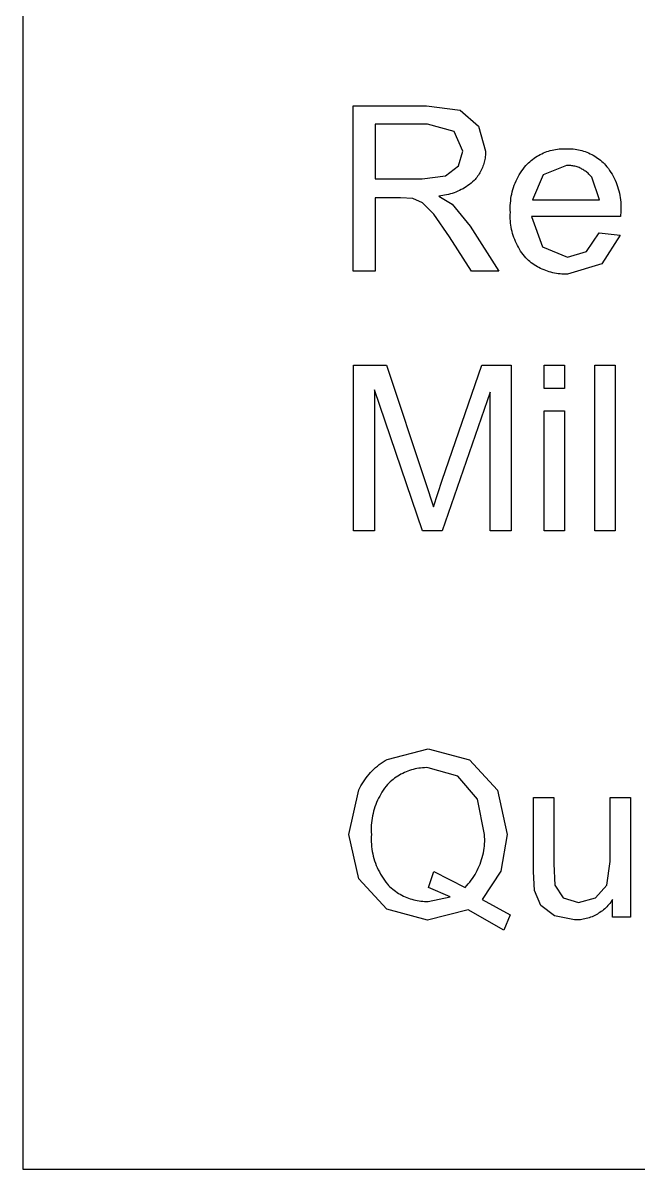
# Model space of a CAD drawing. Header units: inches. Extents: x 0 to 97, y -45 to 96.
# Drawn here: x 0.56 to 7.99, y -44.77 to -30.93 of the extents above; entities that cross this region are included whole.
import ezdxf

# ---------------------------------------------------------------- set-up
doc = ezdxf.new("R2010")
doc.units = ezdxf.units.IN
doc.header["$MEASUREMENT"] = 0
doc.layers.add('Information', color=7, linetype='Continuous', true_color=0x000000)

msp = doc.modelspace()

# ---------------------------------------------------------------- linework, layer by layer
at = {"layer": 'Information'}
for p, q in [((0.557, -16.933), (0.557, -44.772)), ((4.548, -33.927), (4.548, -31.928)), ((4.548, -31.928), (5.434, -31.928)), ((5.434, -31.928), (5.84, -31.982)), ((5.84, -31.982), (6.063, -32.172)), ((5.445, -32.149), (4.813, -32.149)), ((4.813, -32.149), (4.813, -32.81)), ((5.77, -32.24), (5.445, -32.149)), ((5.873, -32.474), (5.77, -32.24)), ((6.063, -32.172), (6.146, -32.474)), ((5.82, -32.653), (5.873, -32.474)), ((6.145, -32.525), (6.143, -32.542)), ((6.146, -32.508), (6.145, -32.525)), ((6.146, -32.474), (6.146, -32.491)), ((6.146, -32.491), (6.146, -32.508)), ((6.77, -32.538), (6.789, -32.527)), ((6.789, -32.527), (6.808, -32.517)), ((6.808, -32.517), (6.828, -32.507)), ((6.828, -32.507), (6.847, -32.498)), ((6.847, -32.498), (6.868, -32.49)), ((6.868, -32.49), (6.888, -32.482)), ((6.888, -32.482), (6.909, -32.476)), ((6.909, -32.476), (6.929, -32.469)), ((6.929, -32.469), (6.951, -32.464)), ((6.951, -32.464), (6.972, -32.459)), ((6.972, -32.459), (6.993, -32.455)), ((6.993, -32.455), (7.015, -32.452)), ((7.015, -32.452), (7.036, -32.449)), ((7.036, -32.449), (7.058, -32.447)), ((7.058, -32.447), (7.08, -32.446)), ((7.08, -32.446), (7.102, -32.446)), ((7.102, -32.446), (7.123, -32.446)), ((7.123, -32.446), (7.145, -32.446)), ((7.145, -32.446), (7.166, -32.446)), ((7.166, -32.446), (7.187, -32.447)), ((7.187, -32.447), (7.208, -32.449)), ((7.208, -32.449), (7.229, -32.452)), ((7.229, -32.452), (7.25, -32.455)), ((7.25, -32.455), (7.271, -32.459)), ((7.271, -32.459), (7.292, -32.464)), ((7.292, -32.464), (7.312, -32.469)), ((7.312, -32.469), (7.332, -32.475)), ((7.332, -32.475), (7.352, -32.482)), ((7.352, -32.482), (7.372, -32.49)), ((7.372, -32.49), (7.392, -32.498)), ((7.392, -32.498), (7.411, -32.507)), ((7.411, -32.507), (7.43, -32.516)), ((7.43, -32.516), (7.449, -32.526)), ((7.449, -32.526), (7.467, -32.537)), ((5.665, -32.773), (5.82, -32.653)), ((6.109, -32.674), (6.103, -32.69)), ((6.116, -32.658), (6.109, -32.674)), ((6.121, -32.642), (6.116, -32.658)), ((6.126, -32.626), (6.121, -32.642)), ((6.131, -32.609), (6.126, -32.626)), ((6.135, -32.593), (6.131, -32.609)), ((6.138, -32.576), (6.135, -32.593)), ((6.141, -32.559), (6.138, -32.576)), ((6.143, -32.542), (6.141, -32.559)), ((6.601, -32.692), (6.618, -32.67)), ((6.618, -32.67), (6.635, -32.648)), ((6.635, -32.648), (6.65, -32.632)), ((6.65, -32.632), (6.666, -32.617)), ((6.666, -32.617), (6.682, -32.603)), ((6.682, -32.603), (6.699, -32.589)), ((6.699, -32.589), (6.716, -32.575)), ((6.716, -32.575), (6.734, -32.562)), ((6.734, -32.562), (6.752, -32.55)), ((6.752, -32.55), (6.77, -32.538)), ((7.126, -32.648), (6.842, -32.761)), ((7.139, -32.648), (7.126, -32.648)), ((7.152, -32.648), (7.139, -32.648)), ((7.165, -32.649), (7.152, -32.648)), ((7.178, -32.65), (7.165, -32.649)), ((7.19, -32.652), (7.178, -32.65)), ((7.203, -32.654), (7.19, -32.652)), ((7.216, -32.656), (7.203, -32.654)), ((7.228, -32.659), (7.216, -32.656)), ((7.241, -32.663), (7.228, -32.659)), ((7.253, -32.667), (7.241, -32.663)), ((7.265, -32.671), (7.253, -32.667)), ((7.277, -32.675), (7.265, -32.671)), ((7.467, -32.537), (7.485, -32.548)), ((7.485, -32.548), (7.502, -32.56)), ((7.502, -32.56), (7.519, -32.573)), ((7.519, -32.573), (7.536, -32.586)), ((7.536, -32.586), (7.552, -32.6)), ((7.552, -32.6), (7.568, -32.614)), ((7.568, -32.614), (7.583, -32.629)), ((7.583, -32.629), (7.598, -32.644)), ((7.598, -32.644), (7.615, -32.665)), ((7.615, -32.665), (7.632, -32.687)), ((4.813, -32.81), (5.381, -32.81)), ((5.381, -32.81), (5.665, -32.773)), ((6.031, -32.806), (6.02, -32.819)), ((6.042, -32.793), (6.031, -32.806)), ((6.052, -32.779), (6.042, -32.793)), ((6.062, -32.765), (6.052, -32.779)), ((6.071, -32.751), (6.062, -32.765)), ((6.08, -32.736), (6.071, -32.751)), ((6.088, -32.721), (6.08, -32.736)), ((6.096, -32.706), (6.088, -32.721)), ((6.103, -32.69), (6.096, -32.706)), ((6.517, -32.836), (6.529, -32.81)), ((6.529, -32.81), (6.541, -32.786)), ((6.541, -32.786), (6.555, -32.761)), ((6.555, -32.761), (6.569, -32.738)), ((6.569, -32.738), (6.585, -32.714)), ((6.585, -32.714), (6.601, -32.692)), ((6.842, -32.761), (6.714, -33.064)), ((7.289, -32.68), (7.277, -32.675)), ((7.301, -32.686), (7.289, -32.68)), ((7.312, -32.692), (7.301, -32.686)), ((7.323, -32.698), (7.312, -32.692)), ((7.334, -32.705), (7.323, -32.698)), ((7.345, -32.712), (7.334, -32.705)), ((7.356, -32.719), (7.345, -32.712)), ((7.366, -32.727), (7.356, -32.719)), ((7.376, -32.735), (7.366, -32.727)), ((7.386, -32.743), (7.376, -32.735)), ((7.395, -32.752), (7.386, -32.743)), ((7.405, -32.761), (7.395, -32.752)), ((7.413, -32.77), (7.405, -32.761)), ((7.422, -32.78), (7.413, -32.77)), ((7.43, -32.79), (7.422, -32.78)), ((7.523, -33.064), (7.43, -32.79)), ((7.632, -32.687), (7.647, -32.709)), ((7.647, -32.709), (7.662, -32.732)), ((7.662, -32.732), (7.676, -32.755)), ((7.676, -32.755), (7.69, -32.779)), ((7.69, -32.779), (7.702, -32.803)), ((7.702, -32.803), (7.714, -32.828)), ((5.833, -32.951), (5.811, -32.961)), ((5.854, -32.941), (5.833, -32.951)), ((5.875, -32.93), (5.854, -32.941)), ((5.895, -32.918), (5.875, -32.93)), ((5.915, -32.905), (5.895, -32.918)), ((5.935, -32.892), (5.915, -32.905)), ((5.954, -32.878), (5.935, -32.892)), ((5.972, -32.863), (5.954, -32.878)), ((5.991, -32.848), (5.972, -32.863)), ((6.008, -32.832), (5.991, -32.848)), ((6.02, -32.819), (6.008, -32.832)), ((6.471, -32.967), (6.478, -32.94)), ((6.478, -32.94), (6.486, -32.913)), ((6.486, -32.913), (6.495, -32.887)), ((6.495, -32.887), (6.506, -32.861)), ((6.506, -32.861), (6.517, -32.836)), ((7.714, -32.828), (7.725, -32.853)), ((7.725, -32.853), (7.735, -32.879)), ((7.735, -32.879), (7.744, -32.904)), ((7.744, -32.904), (7.752, -32.93)), ((7.752, -32.93), (7.759, -32.957)), ((5.119, -33.039), (4.813, -33.039)), ((4.813, -33.039), (4.813, -33.927)), ((5.267, -33.049), (5.119, -33.039)), ((5.387, -33.102), (5.267, -33.049)), ((5.606, -33.015), (5.583, -33.018)), ((5.583, -33.018), (5.742, -33.117)), ((5.63, -33.013), (5.606, -33.015)), ((5.653, -33.009), (5.63, -33.013)), ((5.676, -33.004), (5.653, -33.009)), ((5.699, -32.999), (5.676, -33.004)), ((5.722, -32.993), (5.699, -32.999)), ((5.745, -32.986), (5.722, -32.993)), ((5.767, -32.979), (5.745, -32.986)), ((5.79, -32.97), (5.767, -32.979)), ((5.811, -32.961), (5.79, -32.97)), ((6.448, -33.104), (6.451, -33.076)), ((6.451, -33.076), (6.454, -33.049)), ((6.454, -33.049), (6.459, -33.021)), ((6.459, -33.021), (6.464, -32.994)), ((6.464, -32.994), (6.471, -32.967)), ((6.714, -33.064), (7.523, -33.064)), ((7.759, -32.957), (7.765, -32.983)), ((7.765, -32.983), (7.771, -33.01)), ((7.771, -33.01), (7.775, -33.037)), ((7.775, -33.037), (7.779, -33.064)), ((7.779, -33.064), (7.781, -33.091)), ((5.521, -33.236), (5.387, -33.102)), ((5.742, -33.117), (5.962, -33.383)), ((6.446, -33.132), (6.448, -33.104)), ((6.446, -33.16), (6.446, -33.132)), ((6.446, -33.187), (6.446, -33.16)), ((6.447, -33.215), (6.446, -33.187)), ((6.446, -33.241), (6.447, -33.215)), ((7.782, -33.2), (7.78, -33.266)), ((7.781, -33.091), (7.783, -33.118)), ((7.783, -33.173), (7.782, -33.2)), ((7.783, -33.118), (7.783, -33.146)), ((7.783, -33.146), (7.783, -33.173)), ((5.712, -33.511), (5.521, -33.236)), ((6.446, -33.267), (6.446, -33.241)), ((6.446, -33.293), (6.446, -33.267)), ((6.448, -33.318), (6.446, -33.293)), ((6.45, -33.344), (6.448, -33.318)), ((6.453, -33.37), (6.45, -33.344)), ((7.78, -33.266), (6.701, -33.266)), ((6.701, -33.266), (6.836, -33.631)), ((5.962, -33.383), (6.309, -33.927)), ((6.457, -33.395), (6.453, -33.37)), ((6.462, -33.421), (6.457, -33.395)), ((6.468, -33.446), (6.462, -33.421)), ((6.475, -33.471), (6.468, -33.446)), ((6.482, -33.496), (6.475, -33.471)), ((6.49, -33.52), (6.482, -33.496)), ((7.369, -33.687), (7.52, -33.461)), ((7.52, -33.461), (7.774, -33.492)), ((7.774, -33.492), (7.551, -33.837)), ((5.977, -33.927), (5.712, -33.511)), ((6.5, -33.544), (6.49, -33.52)), ((6.509, -33.568), (6.5, -33.544)), ((6.52, -33.592), (6.509, -33.568)), ((6.532, -33.615), (6.52, -33.592)), ((6.544, -33.637), (6.532, -33.615)), ((6.557, -33.66), (6.544, -33.637)), ((6.836, -33.631), (7.138, -33.758)), ((6.571, -33.682), (6.557, -33.66)), ((6.585, -33.703), (6.571, -33.682)), ((6.601, -33.724), (6.585, -33.703)), ((6.617, -33.744), (6.601, -33.724)), ((6.633, -33.764), (6.617, -33.744)), ((6.649, -33.779), (6.633, -33.764)), ((6.666, -33.795), (6.649, -33.779)), ((7.138, -33.758), (7.369, -33.687)), ((6.683, -33.809), (6.666, -33.795)), ((6.7, -33.823), (6.683, -33.809)), ((6.718, -33.836), (6.7, -33.823)), ((6.736, -33.849), (6.718, -33.836)), ((6.755, -33.861), (6.736, -33.849)), ((6.774, -33.872), (6.755, -33.861)), ((6.793, -33.883), (6.774, -33.872)), ((6.813, -33.893), (6.793, -33.883)), ((6.833, -33.903), (6.813, -33.893)), ((6.854, -33.911), (6.833, -33.903)), ((6.875, -33.919), (6.854, -33.911)), ((6.896, -33.927), (6.875, -33.919)), ((7.551, -33.837), (7.137, -33.96)), ((4.813, -33.927), (4.548, -33.927)), ((6.309, -33.927), (5.977, -33.927)), ((6.917, -33.933), (6.896, -33.927)), ((6.938, -33.939), (6.917, -33.933)), ((6.96, -33.945), (6.938, -33.939)), ((6.982, -33.949), (6.96, -33.945)), ((7.004, -33.953), (6.982, -33.949)), ((7.026, -33.956), (7.004, -33.953)), ((7.048, -33.958), (7.026, -33.956)), ((7.07, -33.96), (7.048, -33.958)), ((7.092, -33.96), (7.07, -33.96)), ((7.115, -33.96), (7.092, -33.96)), ((7.137, -33.96), (7.115, -33.96)), ((4.551, -37.061), (4.551, -35.062)), ((4.551, -35.062), (4.949, -35.062)), ((4.949, -35.062), (5.422, -36.477)), ((5.624, -36.452), (6.102, -35.062)), ((6.102, -35.062), (6.458, -35.062)), ((6.458, -35.062), (6.458, -37.061)), ((6.855, -35.344), (6.855, -35.062)), ((6.855, -35.062), (7.1, -35.062)), ((7.1, -35.062), (7.1, -35.344)), ((7.468, -37.061), (7.468, -35.062)), ((7.468, -35.062), (7.714, -35.062)), ((7.714, -35.062), (7.714, -37.061)), ((5.384, -37.061), (4.806, -35.359)), ((4.806, -35.359), (4.806, -37.061)), ((6.203, -35.388), (5.622, -37.061)), ((6.203, -37.061), (6.203, -35.388)), ((7.1, -35.344), (6.855, -35.344)), ((6.855, -37.061), (6.855, -35.613)), ((6.855, -35.613), (7.1, -35.613)), ((7.1, -35.613), (7.1, -37.061)), ((5.422, -36.477), (5.517, -36.773)), ((5.517, -36.773), (5.624, -36.452)), ((4.806, -37.061), (4.551, -37.061)), ((5.622, -37.061), (5.384, -37.061)), ((6.458, -37.061), (6.203, -37.061)), ((7.1, -37.061), (6.855, -37.061)), ((7.714, -37.061), (7.468, -37.061)), ((4.957, -39.823), (5.453, -39.696)), ((5.453, -39.696), (5.952, -39.828)), ((4.863, -39.886), (4.886, -39.869)), ((4.886, -39.869), (4.909, -39.853)), ((4.909, -39.853), (4.933, -39.837)), ((4.933, -39.837), (4.957, -39.823)), ((5.952, -39.828), (6.29, -40.196)), ((4.721, -40.025), (4.739, -40.003)), ((4.739, -40.003), (4.758, -39.982)), ((4.758, -39.982), (4.778, -39.961)), ((4.778, -39.961), (4.798, -39.941)), ((4.798, -39.941), (4.819, -39.922)), ((4.819, -39.922), (4.841, -39.904)), ((4.841, -39.904), (4.863, -39.886)), ((5.125, -40.002), (5.106, -40.013)), ((5.146, -39.992), (5.125, -40.002)), ((5.166, -39.982), (5.146, -39.992)), ((5.187, -39.973), (5.166, -39.982)), ((5.208, -39.964), (5.187, -39.973)), ((5.23, -39.957), (5.208, -39.964)), ((5.252, -39.95), (5.23, -39.957)), ((5.274, -39.944), (5.252, -39.95)), ((5.296, -39.939), (5.274, -39.944)), ((5.318, -39.934), (5.296, -39.939)), ((5.34, -39.931), (5.318, -39.934)), ((5.363, -39.928), (5.34, -39.931)), ((5.386, -39.925), (5.363, -39.928)), ((5.409, -39.924), (5.386, -39.925)), ((5.431, -39.923), (5.409, -39.924)), ((5.454, -39.924), (5.431, -39.923)), ((5.811, -40.024), (5.454, -39.924)), ((4.628, -40.167), (4.642, -40.142)), ((4.642, -40.142), (4.656, -40.117)), ((4.656, -40.117), (4.671, -40.093)), ((4.671, -40.093), (4.687, -40.07)), ((4.687, -40.07), (4.704, -40.047)), ((4.704, -40.047), (4.721, -40.025)), ((4.945, -40.148), (4.928, -40.171)), ((4.963, -40.126), (4.945, -40.148)), ((4.979, -40.11), (4.963, -40.126)), ((4.996, -40.094), (4.979, -40.11)), ((5.013, -40.079), (4.996, -40.094)), ((5.03, -40.065), (5.013, -40.079)), ((5.049, -40.051), (5.03, -40.065)), ((5.067, -40.038), (5.049, -40.051)), ((5.086, -40.025), (5.067, -40.038)), ((5.106, -40.013), (5.086, -40.025)), ((6.052, -40.305), (5.811, -40.024)), ((4.496, -40.731), (4.616, -40.192)), ((4.616, -40.192), (4.628, -40.167)), ((4.868, -40.266), (4.855, -40.291)), ((4.882, -40.242), (4.868, -40.266)), ((4.896, -40.218), (4.882, -40.242)), ((4.912, -40.194), (4.896, -40.218)), ((4.928, -40.171), (4.912, -40.194)), ((6.29, -40.196), (6.407, -40.729)), ((6.726, -41.179), (6.726, -40.282)), ((6.726, -40.282), (6.971, -40.282)), ((6.971, -40.282), (6.971, -41.085)), ((7.654, -41.058), (7.654, -40.282)), ((7.654, -40.282), (7.9, -40.282)), ((7.9, -40.282), (7.9, -41.73)), ((4.802, -40.423), (4.794, -40.45)), ((4.811, -40.396), (4.802, -40.423)), ((4.821, -40.369), (4.811, -40.396)), ((4.831, -40.343), (4.821, -40.369)), ((4.842, -40.317), (4.831, -40.343)), ((4.855, -40.291), (4.842, -40.317)), ((6.134, -40.729), (6.052, -40.305)), ((4.773, -40.561), (4.77, -40.589)), ((4.777, -40.533), (4.773, -40.561)), ((4.782, -40.505), (4.777, -40.533)), ((4.788, -40.478), (4.782, -40.505)), ((4.794, -40.45), (4.788, -40.478)), ((4.767, -40.618), (4.766, -40.646)), ((4.766, -40.646), (4.766, -40.674)), ((4.766, -40.674), (4.767, -40.703)), ((4.77, -40.589), (4.767, -40.618)), ((4.767, -40.703), (4.768, -40.731)), ((4.615, -41.265), (4.496, -40.731)), ((4.767, -40.76), (4.766, -40.789)), ((4.766, -40.789), (4.767, -40.819)), ((4.768, -40.731), (4.767, -40.76)), ((4.767, -40.819), (4.769, -40.848)), ((6.133, -40.87), (6.135, -40.842)), ((6.136, -40.757), (6.134, -40.729)), ((6.135, -40.842), (6.137, -40.814)), ((6.137, -40.786), (6.136, -40.757)), ((6.137, -40.814), (6.137, -40.786)), ((6.407, -40.729), (6.332, -41.173)), ((4.769, -40.848), (4.771, -40.877)), ((4.771, -40.877), (4.775, -40.906)), ((4.775, -40.906), (4.779, -40.935)), ((4.779, -40.935), (4.785, -40.964)), ((4.785, -40.964), (4.791, -40.992)), ((6.108, -41.008), (6.115, -40.98)), ((6.115, -40.98), (6.121, -40.953)), ((6.121, -40.953), (6.126, -40.925)), ((6.126, -40.925), (6.13, -40.897)), ((6.13, -40.897), (6.133, -40.87)), ((4.791, -40.992), (4.799, -41.021)), ((4.799, -41.021), (4.807, -41.049)), ((4.807, -41.049), (4.817, -41.076)), ((4.817, -41.076), (4.827, -41.104)), ((4.827, -41.104), (4.839, -41.131)), ((6.06, -41.139), (6.072, -41.114)), ((6.072, -41.114), (6.082, -41.088)), ((6.082, -41.088), (6.092, -41.061)), ((6.092, -41.061), (6.1, -41.034)), ((6.1, -41.034), (6.108, -41.008)), ((6.971, -41.085), (6.986, -41.344)), ((7.614, -41.341), (7.654, -41.058)), ((4.839, -41.131), (4.851, -41.157)), ((4.851, -41.157), (4.864, -41.183)), ((4.864, -41.183), (4.878, -41.209)), ((4.878, -41.209), (4.893, -41.234)), ((4.893, -41.234), (4.909, -41.259)), ((4.909, -41.259), (4.925, -41.283)), ((5.46, -41.37), (5.524, -41.178)), ((5.524, -41.178), (5.901, -41.369)), ((5.991, -41.261), (6.006, -41.237)), ((6.006, -41.237), (6.021, -41.214)), ((6.021, -41.214), (6.035, -41.189)), ((6.035, -41.189), (6.048, -41.164)), ((6.048, -41.164), (6.06, -41.139)), ((6.332, -41.173), (6.106, -41.516)), ((6.741, -41.408), (6.726, -41.179)), ((4.955, -41.633), (4.615, -41.265)), ((4.925, -41.283), (4.943, -41.306)), ((4.943, -41.306), (4.961, -41.329)), ((4.961, -41.329), (4.976, -41.345)), ((4.976, -41.345), (4.992, -41.361)), ((4.992, -41.361), (5.008, -41.376)), ((5.008, -41.376), (5.025, -41.39)), ((5.025, -41.39), (5.042, -41.404)), ((5.721, -41.485), (5.46, -41.37)), ((5.901, -41.369), (5.921, -41.348)), ((5.921, -41.348), (5.939, -41.327)), ((5.939, -41.327), (5.957, -41.306)), ((5.957, -41.306), (5.974, -41.284)), ((5.974, -41.284), (5.991, -41.261)), ((6.986, -41.344), (7.085, -41.496)), ((7.477, -41.495), (7.614, -41.341)), ((5.042, -41.404), (5.06, -41.417)), ((5.06, -41.417), (5.078, -41.43)), ((5.078, -41.43), (5.097, -41.442)), ((5.097, -41.442), (5.116, -41.453)), ((5.116, -41.453), (5.135, -41.464)), ((5.135, -41.464), (5.155, -41.474)), ((5.155, -41.474), (5.175, -41.483)), ((5.175, -41.483), (5.195, -41.492)), ((5.195, -41.492), (5.216, -41.5)), ((5.216, -41.5), (5.237, -41.507)), ((5.237, -41.507), (5.258, -41.513)), ((5.258, -41.513), (5.279, -41.519)), ((5.279, -41.519), (5.3, -41.524)), ((5.3, -41.524), (5.322, -41.528)), ((5.322, -41.528), (5.344, -41.532)), ((5.344, -41.532), (5.366, -41.534)), ((5.366, -41.534), (5.388, -41.536)), ((5.454, -41.538), (5.721, -41.485)), ((6.106, -41.516), (6.445, -41.702)), ((6.817, -41.59), (6.741, -41.408)), ((7.085, -41.496), (7.27, -41.552)), ((7.27, -41.552), (7.477, -41.495)), ((7.67, -41.533), (7.66, -41.547)), ((7.68, -41.517), (7.67, -41.533)), ((7.68, -41.73), (7.68, -41.517)), ((5.447, -41.764), (4.955, -41.633)), ((5.388, -41.536), (5.41, -41.538)), ((5.41, -41.538), (5.432, -41.538)), ((5.432, -41.538), (5.454, -41.538)), ((5.938, -41.64), (5.447, -41.764)), ((6.367, -41.886), (5.938, -41.64)), ((6.982, -41.714), (6.817, -41.59)), ((7.53, -41.672), (7.514, -41.682)), ((7.544, -41.662), (7.53, -41.672)), ((7.559, -41.651), (7.544, -41.662)), ((7.573, -41.64), (7.559, -41.651)), ((7.587, -41.628), (7.573, -41.64)), ((7.6, -41.616), (7.587, -41.628)), ((7.613, -41.603), (7.6, -41.616)), ((7.625, -41.59), (7.613, -41.603)), ((7.637, -41.576), (7.625, -41.59)), ((7.649, -41.562), (7.637, -41.576)), ((7.66, -41.547), (7.649, -41.562)), ((6.445, -41.702), (6.367, -41.886)), ((7.221, -41.763), (6.982, -41.714)), ((7.239, -41.763), (7.221, -41.763)), ((7.257, -41.762), (7.239, -41.763)), ((7.275, -41.761), (7.257, -41.762)), ((7.293, -41.76), (7.275, -41.761)), ((7.311, -41.757), (7.293, -41.76)), ((7.329, -41.754), (7.311, -41.757)), ((7.347, -41.751), (7.329, -41.754)), ((7.365, -41.746), (7.347, -41.751)), ((7.382, -41.742), (7.365, -41.746)), ((7.4, -41.736), (7.382, -41.742)), ((7.417, -41.73), (7.4, -41.736)), ((7.434, -41.724), (7.417, -41.73)), ((7.45, -41.716), (7.434, -41.724)), ((7.467, -41.709), (7.45, -41.716)), ((7.483, -41.701), (7.467, -41.709)), ((7.499, -41.692), (7.483, -41.701)), ((7.514, -41.682), (7.499, -41.692)), ((7.9, -41.73), (7.68, -41.73)), ((0.557, -44.772), (95.85, -44.772))]:
    msp.add_line(p, q, dxfattribs=at)

doc.saveas('drawing.dxf')
